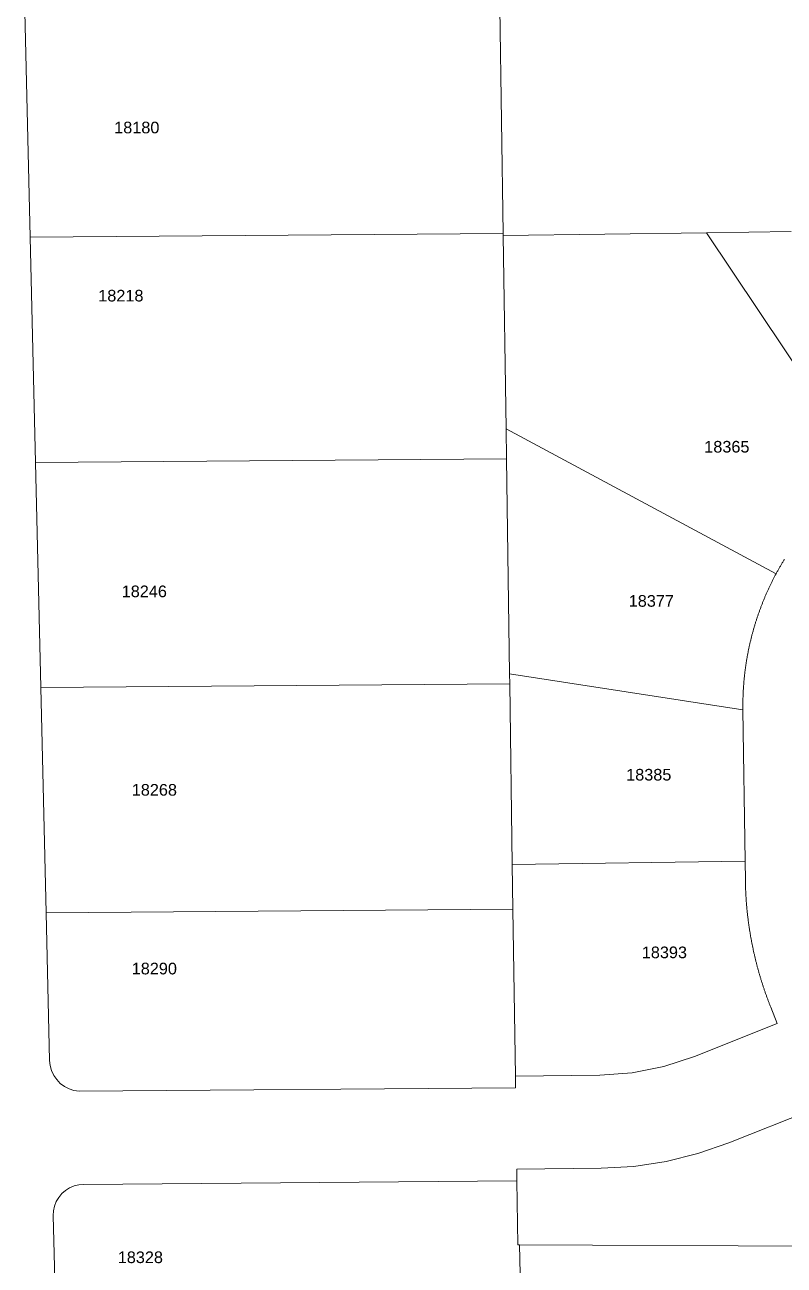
# Model space of a CAD drawing. Header units: feet. Extents: x 865220 to 2821149, y -2240498 to 944432.
# Drawn here: x 2816002 to 2816492, y 942836 to 943635 of the extents above; entities that cross this region are included whole.
import ezdxf
from ezdxf.enums import TextEntityAlignment as Align

# ---------------------------------------------------------------- set-up
doc = ezdxf.new("R2010")
doc.units = ezdxf.units.FT
doc.header["$LTSCALE"] = 0.015
doc.header["$MEASUREMENT"] = 0
doc.layers.add('Dakota County Addresses', color=7, linetype='Continuous')
doc.layers.add('Dakota County Parcels', color=7, linetype='Continuous')
doc.styles.add('Dimensions 100', font='arial.ttf')

# ---------------------------------------------------------------- blocks, each defined once
blk = doc.blocks.new('ACMAP_ANN_TEMPLATE_Dakota County Addresses')
at = {"layer": 'Dakota County Addresses', "style": 'Dimensions 100'}
blk.add_attdef('DakotaCountyAddress', text='', height=50, dxfattribs=at).set_placement((0, 0), align=Align.CENTER)

msp = doc.modelspace()

# ---------------------------------------------------------------- linework, layer by layer
at = {"layer": 'Dakota County Parcels', "lineweight": 5}
for p, q in [((2816005.74, 943498.05), (2816002.31, 943643.19)), ((2816308.46, 943645.57), (2816310.56, 943500.42)), ((2816005.74, 943498.05), (2816310.56, 943500.42)), ((2816009.17, 943352.9), (2816005.74, 943498.05)), ((2816310.56, 943500.42), (2816310.58, 943498.98)), ((2816441.53, 943500.86), (2816310.58, 943498.98)), ((2816310.58, 943498.98), (2816312.37, 943374.44)), ((2816496.06, 943501.65), (2816441.53, 943500.86)), ((2816441.53, 943500.86), (2816545.04, 943345.73)), ((2816312.37, 943374.44), (2816312.65, 943355.26)), ((2816312.37, 943374.44), (2816486.34, 943281.11)), ((2816009.17, 943352.9), (2816312.65, 943355.26)), ((2816012.6, 943207.76), (2816009.17, 943352.9)), ((2816312.65, 943355.26), (2816314.65, 943216.57)), ((2816012.6, 943207.76), (2816314.75, 943210.11)), ((2816314.65, 943216.57), (2816464.98, 943193.43)), ((2816314.65, 943216.57), (2816314.75, 943210.11)), ((2816316.42, 943093.83), (2816314.75, 943210.11)), ((2816016.03, 943062.62), (2816012.6, 943207.76)), ((2816464.98, 943193.43), (2816466.38, 943095.99)), ((2816316.84, 943064.95), (2816316.42, 943093.83)), ((2816466.38, 943095.99), (2816466.56, 943083.73)), ((2816016.03, 943062.62), (2816316.84, 943064.95)), ((2816318.39, 942957.35), (2816316.84, 943064.95)), ((2816018.28, 942967.46), (2816016.03, 943062.62)), ((2816482.88, 943001.91), (2816487.1, 942991.31)), ((2816487.1, 942991.31), (2816433.78, 942970.06)), ((2816372.86, 942957.99), (2816318.39, 942957.35)), ((2816318.5, 942949.79), (2816318.39, 942957.35)), ((2816037.3, 942947.66), (2816318.5, 942949.79)), ((2816509.31, 942935.57), (2816455.99, 942914.33)), ((2816373.57, 942898), (2816319.26, 942897.36)), ((2816319.37, 942889.81), (2816319.26, 942897.36)), ((2816040.16, 942887.64), (2816319.37, 942889.81)), ((2816319.96, 942848.71), (2816319.37, 942889.81)), ((2816022.89, 942772.33), (2816020.64, 942867.49)), ((2816321.09, 942848.7), (2816319.96, 942848.71)), ((2816321.53, 942829.97), (2816321.09, 942848.7)), ((2816530.26, 942847.67), (2816321.09, 942848.7))]:
    msp.add_line(p, q, dxfattribs=at)
for points in [[(2816491.68, 943290.38), (2816491.41, 943289.95), (2816491.15, 943289.52), (2816490.89, 943289.1), (2816490.64, 943288.67), (2816490.38, 943288.24), (2816490.12, 943287.81), (2816489.87, 943287.38), (2816489.62, 943286.95), (2816489.37, 943286.52), (2816489.11, 943286.08), (2816488.86, 943285.65), (2816488.62, 943285.22), (2816488.37, 943284.78), (2816488.12, 943284.35), (2816487.88, 943283.91), (2816487.63, 943283.47), (2816487.39, 943283.04), (2816487.15, 943282.6), (2816486.91, 943282.16), (2816486.67, 943281.72), (2816486.34, 943281.11)], [(2816486.34, 943281.11), (2816486.11, 943280.67), (2816485.87, 943280.23), (2816485.64, 943279.79), (2816485.41, 943279.34), (2816485.18, 943278.9), (2816484.95, 943278.46), (2816484.72, 943278.01), (2816484.49, 943277.57), (2816484.27, 943277.12), (2816484.04, 943276.67), (2816483.82, 943276.23), (2816483.6, 943275.78), (2816483.38, 943275.33), (2816483.16, 943274.88), (2816482.94, 943274.43), (2816482.72, 943273.98), (2816482.5, 943273.53), (2816482.29, 943273.08), (2816482.08, 943272.63), (2816481.86, 943272.17), (2816481.65, 943271.72), (2816481.44, 943271.27), (2816481.24, 943270.81), (2816481.03, 943270.36), (2816480.82, 943269.9), (2816480.62, 943269.44), (2816480.41, 943268.99), (2816480.21, 943268.53), (2816480.01, 943268.07), (2816479.81, 943267.61), (2816479.61, 943267.16), (2816479.42, 943266.7), (2816479.22, 943266.24), (2816479.03, 943265.78), (2816478.83, 943265.31), (2816478.64, 943264.85), (2816478.45, 943264.39), (2816478.26, 943263.93), (2816478.07, 943263.46), (2816477.89, 943263), (2816477.7, 943262.54), (2816477.52, 943262.07), (2816477.34, 943261.61), (2816477.15, 943261.14), (2816476.97, 943260.67), (2816476.79, 943260.21), (2816476.62, 943259.74), (2816476.44, 943259.27), (2816476.27, 943258.8), (2816476.09, 943258.33), (2816475.92, 943257.87), (2816475.75, 943257.4), (2816475.58, 943256.93), (2816475.41, 943256.46), (2816475.24, 943255.98), (2816475.08, 943255.51), (2816474.91, 943255.04), (2816474.75, 943254.57), (2816474.59, 943254.09), (2816474.43, 943253.62), (2816474.27, 943253.15), (2816474.11, 943252.67), (2816473.95, 943252.2), (2816473.8, 943251.72), (2816473.64, 943251.25), (2816473.49, 943250.77), (2816473.34, 943250.3), (2816473.19, 943249.82), (2816473.04, 943249.34), (2816472.89, 943248.86), (2816472.75, 943248.39), (2816472.6, 943247.91), (2816472.46, 943247.43), (2816472.32, 943246.95), (2816472.17, 943246.47), (2816472.04, 943245.99), (2816471.9, 943245.51), (2816471.76, 943245.03), (2816471.63, 943244.55), (2816471.49, 943244.06), (2816471.36, 943243.58), (2816471.23, 943243.1), (2816471.1, 943242.62), (2816470.97, 943242.13), (2816470.84, 943241.65), (2816470.71, 943241.17), (2816470.59, 943240.68), (2816470.47, 943240.2), (2816470.34, 943239.71), (2816470.22, 943239.23), (2816470.1, 943238.74), (2816469.99, 943238.26), (2816469.87, 943237.77), (2816469.75, 943237.28), (2816469.64, 943236.8), (2816469.53, 943236.31), (2816469.42, 943235.82), (2816469.31, 943235.34), (2816469.2, 943234.85), (2816469.09, 943234.36), (2816468.99, 943233.87), (2816468.88, 943233.38), (2816468.78, 943232.89), (2816468.68, 943232.4), (2816468.58, 943231.91), (2816468.48, 943231.42), (2816468.38, 943230.93), (2816468.28, 943230.44), (2816468.19, 943229.95), (2816468.09, 943229.46), (2816468, 943228.97), (2816467.91, 943228.48), (2816467.82, 943227.99), (2816467.73, 943227.49), (2816467.65, 943227), (2816467.56, 943226.51), (2816467.48, 943226.02), (2816467.39, 943225.52), (2816467.31, 943225.03), (2816467.23, 943224.54), (2816467.15, 943224.04), (2816467.08, 943223.55), (2816467, 943223.05), (2816466.93, 943222.56), (2816466.85, 943222.06), (2816466.78, 943221.57), (2816466.71, 943221.07), (2816466.64, 943220.58), (2816466.58, 943220.08), (2816466.51, 943219.59), (2816466.45, 943219.09), (2816466.38, 943218.6), (2816466.32, 943218.1), (2816466.26, 943217.6), (2816466.2, 943217.11), (2816466.14, 943216.61), (2816466.09, 943216.12), (2816466.03, 943215.62), (2816465.98, 943215.12), (2816465.92, 943214.62), (2816465.87, 943214.13), (2816465.82, 943213.63), (2816465.78, 943213.13), (2816465.73, 943212.63), (2816465.68, 943212.14), (2816465.64, 943211.64), (2816465.6, 943211.14), (2816465.56, 943210.64), (2816465.52, 943210.14), (2816465.48, 943209.64), (2816465.44, 943209.15), (2816465.4, 943208.65), (2816465.37, 943208.15), (2816465.34, 943207.65), (2816465.3, 943207.15), (2816465.27, 943206.65), (2816465.25, 943206.15), (2816465.22, 943205.65), (2816465.19, 943205.15), (2816465.17, 943204.66), (2816465.14, 943204.16), (2816465.12, 943203.66), (2816465.1, 943203.16), (2816465.08, 943202.66), (2816465.07, 943202.16), (2816465.05, 943201.66), (2816465.03, 943201.16), (2816465.02, 943200.66), (2816465.01, 943200.16), (2816465, 943199.66), (2816464.99, 943199.16), (2816464.98, 943198.66), (2816464.97, 943198.16), (2816464.97, 943197.66), (2816464.96, 943197.16), (2816464.96, 943196.66), (2816464.96, 943196.16), (2816464.96, 943195.66), (2816464.96, 943195.16), (2816464.97, 943194.66), (2816464.97, 943194.16), (2816464.98, 943193.43)], [(2816316.42, 943093.83), (2816316.42, 943093.83), (2816466.38, 943095.99)], [(2816466.56, 943083.73), (2816466.57, 943083.23), (2816466.58, 943082.73), (2816466.59, 943082.23), (2816466.6, 943081.73), (2816466.61, 943081.23), (2816466.62, 943080.73), (2816466.64, 943080.23), (2816466.65, 943079.73), (2816466.67, 943079.23), (2816466.69, 943078.73), (2816466.71, 943078.23), (2816466.73, 943077.73), (2816466.75, 943077.23), (2816466.77, 943076.73), (2816466.79, 943076.23), (2816466.82, 943075.73), (2816466.84, 943075.24), (2816466.87, 943074.74), (2816466.9, 943074.24), (2816466.92, 943073.74), (2816466.95, 943073.24), (2816466.98, 943072.74), (2816467.02, 943072.24), (2816467.05, 943071.74), (2816467.08, 943071.24), (2816467.12, 943070.74), (2816467.15, 943070.25), (2816467.19, 943069.75), (2816467.23, 943069.25), (2816467.27, 943068.75), (2816467.31, 943068.25), (2816467.35, 943067.75), (2816467.39, 943067.26), (2816467.43, 943066.76), (2816467.48, 943066.26), (2816467.53, 943065.76), (2816467.57, 943065.26), (2816467.62, 943064.77), (2816467.67, 943064.27), (2816467.72, 943063.77), (2816467.77, 943063.27), (2816467.82, 943062.78), (2816467.88, 943062.28), (2816467.93, 943061.78), (2816467.99, 943061.29), (2816468.04, 943060.79), (2816468.1, 943060.29), (2816468.16, 943059.8), (2816468.22, 943059.3), (2816468.28, 943058.8), (2816468.34, 943058.31), (2816468.4, 943057.81), (2816468.47, 943057.32), (2816468.53, 943056.82), (2816468.6, 943056.32), (2816468.67, 943055.83), (2816468.74, 943055.33), (2816468.8, 943054.84), (2816468.88, 943054.34), (2816468.95, 943053.85), (2816469.02, 943053.35), (2816469.09, 943052.86), (2816469.17, 943052.37), (2816469.24, 943051.87), (2816469.32, 943051.38), (2816469.4, 943050.88), (2816469.48, 943050.39), (2816469.56, 943049.9), (2816469.64, 943049.4), (2816469.72, 943048.91), (2816469.81, 943048.42), (2816469.89, 943047.92), (2816469.98, 943047.43), (2816470.06, 943046.94), (2816470.15, 943046.45), (2816470.24, 943045.96), (2816470.33, 943045.46), (2816470.42, 943044.97), (2816470.51, 943044.48), (2816470.6, 943043.99), (2816470.7, 943043.5), (2816470.79, 943043.01), (2816470.89, 943042.52), (2816470.99, 943042.03), (2816471.09, 943041.54), (2816471.19, 943041.05), (2816471.29, 943040.56), (2816471.39, 943040.07), (2816471.49, 943039.58), (2816471.59, 943039.09), (2816471.7, 943038.6), (2816471.8, 943038.11), (2816471.91, 943037.62), (2816472.02, 943037.13), (2816472.13, 943036.65), (2816472.24, 943036.16), (2816472.35, 943035.67), (2816472.46, 943035.18), (2816472.58, 943034.7), (2816472.69, 943034.21), (2816472.81, 943033.72), (2816472.92, 943033.24), (2816473.04, 943032.75), (2816473.16, 943032.27), (2816473.28, 943031.78), (2816473.4, 943031.3), (2816473.52, 943030.81), (2816473.64, 943030.33), (2816473.77, 943029.84), (2816473.89, 943029.36), (2816474.02, 943028.87), (2816474.14, 943028.39), (2816474.27, 943027.91), (2816474.4, 943027.42), (2816474.53, 943026.94), (2816474.66, 943026.46), (2816474.79, 943025.98), (2816474.93, 943025.5), (2816475.06, 943025.01), (2816475.2, 943024.53), (2816475.33, 943024.05), (2816475.47, 943023.57), (2816475.61, 943023.09), (2816475.75, 943022.61), (2816475.89, 943022.13), (2816476.03, 943021.65), (2816476.17, 943021.17), (2816476.32, 943020.69), (2816476.46, 943020.21), (2816476.61, 943019.74), (2816476.76, 943019.26), (2816476.9, 943018.78), (2816477.05, 943018.3), (2816477.2, 943017.83), (2816477.35, 943017.35), (2816477.51, 943016.87), (2816477.66, 943016.4), (2816477.81, 943015.92), (2816477.97, 943015.45), (2816478.12, 943014.97), (2816478.28, 943014.5), (2816478.44, 943014.02), (2816478.6, 943013.55), (2816478.76, 943013.08), (2816478.92, 943012.6), (2816479.08, 943012.13), (2816479.25, 943011.66), (2816479.41, 943011.19), (2816479.58, 943010.71), (2816479.74, 943010.24), (2816479.91, 943009.77), (2816480.08, 943009.3), (2816480.25, 943008.83), (2816480.42, 943008.36), (2816480.59, 943007.89), (2816480.76, 943007.42), (2816480.94, 943006.95), (2816481.11, 943006.48), (2816481.29, 943006.02), (2816481.46, 943005.55), (2816481.64, 943005.08), (2816481.82, 943004.61), (2816482, 943004.15), (2816482.18, 943003.68), (2816482.36, 943003.22), (2816482.54, 943002.75), (2816482.88, 943001.91)], [(2816433.78, 942970.06), (2816414.02, 942963.55), (2816393.61, 942959.51), (2816372.86, 942957.99)], [(2816018.28, 942967.46), (2816018.64, 942964.13), (2816019.54, 942960.91), (2816020.95, 942957.88), (2816022.84, 942955.13), (2816025.16, 942952.71), (2816027.84, 942950.72), (2816030.81, 942949.18), (2816033.99, 942948.15), (2816037.3, 942947.66)], [(2816455.99, 942914.33), (2816436.04, 942907.42), (2816415.54, 942902.37), (2816394.65, 942899.22), (2816373.57, 942898)], [(2816040.16, 942887.64), (2816037.06, 942887.37), (2816034.03, 942886.61), (2816031.16, 942885.38), (2816028.53, 942883.71), (2816026.19, 942881.65), (2816024.2, 942879.25), (2816022.62, 942876.56), (2816021.48, 942873.66), (2816020.82, 942870.61), (2816020.64, 942867.49)]]:
    msp.add_lwpolyline(points, dxfattribs=at)

# ---------------------------------------------------------------- block references
at = {"layer": 'Dakota County Addresses', "lineweight": 5, "xscale": 0.15, "yscale": 0.15, "zscale": 0.15}
for p, values in [((2816074.46, 943564.92), {'DakotaCountyAddress': '18180'}), ((2816064.2, 943456.57), {'DakotaCountyAddress': '18218'}), ((2816454.64, 943359.22), {'DakotaCountyAddress': '18365'}), ((2816079.3, 943266.02), {'DakotaCountyAddress': '18246'}), ((2816405.99, 943259.86), {'DakotaCountyAddress': '18377'}), ((2816404.33, 943147.87), {'DakotaCountyAddress': '18385'}), ((2816085.78, 943138.12), {'DakotaCountyAddress': '18268'}), ((2816414.4, 943033.38), {'DakotaCountyAddress': '18393'}), ((2816085.76, 943022.95), {'DakotaCountyAddress': '18290'}), ((2816076.76, 942836.9), {'DakotaCountyAddress': '18328'})]:
    msp.add_blockref('ACMAP_ANN_TEMPLATE_Dakota County Addresses', p, dxfattribs=at).add_auto_attribs(values)

doc.saveas('drawing.dxf')
